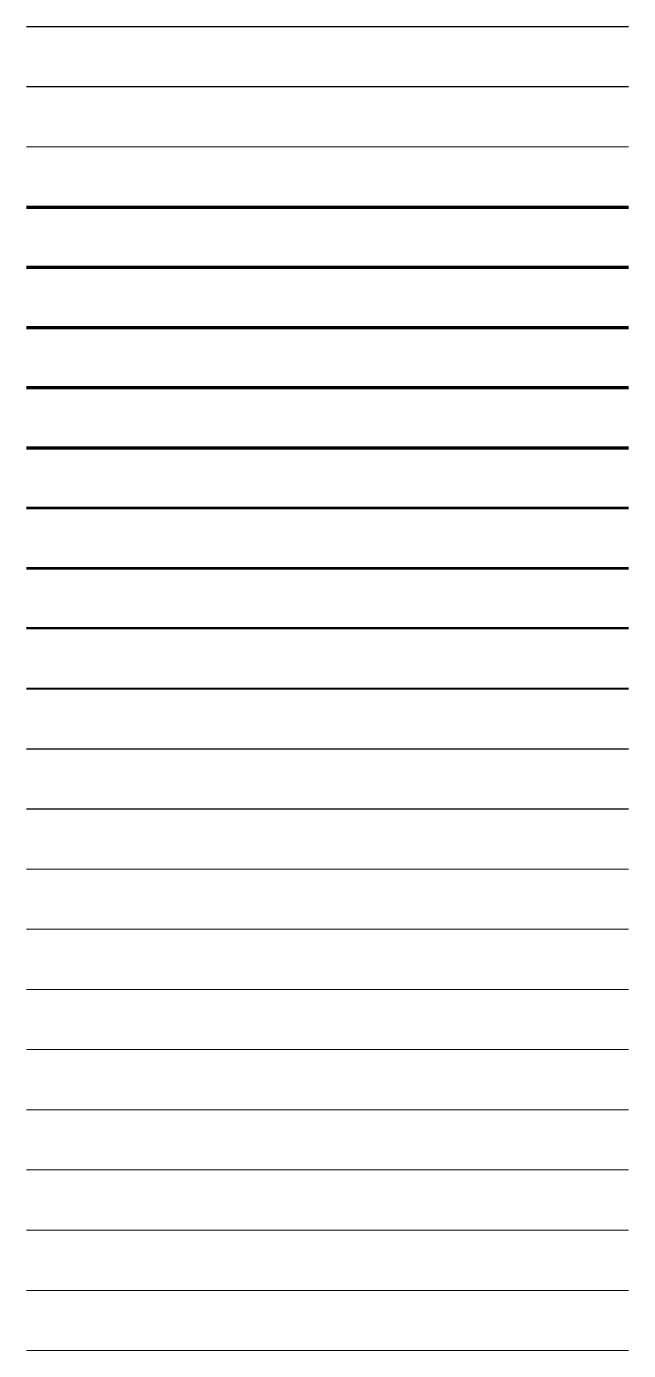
# Model space of a CAD drawing. Header units: millimetres. Extents: x 0 to 10, y 0 to 22.
import ezdxf

# ---------------------------------------------------------------- set-up
doc = ezdxf.new("R2010")
doc.units = ezdxf.units.MM
for name, color, linetype, lineweight in [('layer0', 7, 'CONTINUOUS', 9), ('layer1', 7, 'CONTINUOUS', 35), ('layer2', 7, 'CONTINUOUS', 100)]:
    doc.layers.add(name, color=color, linetype=linetype, lineweight=lineweight)

msp = doc.modelspace()

# ---------------------------------------------------------------- linework, layer by layer
at = {"layer": 'layer0', "lineweight": 25}
for p, q in [((0, 21), (10, 21)), ((0, 9), (10, 9))]:
    msp.add_line(p, q, dxfattribs=at)
at = {"layer": 'layer0', "lineweight": 211}
msp.add_line((0, 18), (10, 18), dxfattribs=at)
at = {"layer": 'layer0', "lineweight": 100}
msp.add_line((0, 15), (10, 15), dxfattribs=at)
at = {"layer": 'layer0', "lineweight": 50}
msp.add_line((0, 12), (10, 12), dxfattribs=at)
at = {"layer": 'layer0', "lineweight": 15}
msp.add_line((0, 6), (10, 6), dxfattribs=at)
at = {"layer": 'layer0', "lineweight": 9}
msp.add_line((0, 3), (10, 3), dxfattribs=at)
at = {"layer": 'layer0', "lineweight": 0}
msp.add_line((0, 0), (10, 0), dxfattribs=at)
at = {"layer": 'layer1', "lineweight": 25}
msp.add_line((0, 22), (10, 22), dxfattribs=at)
at = {"layer": 'layer1', "lineweight": 211}
msp.add_line((0, 19), (10, 19), dxfattribs=at)
at = {"layer": 'layer1', "lineweight": 158}
msp.add_line((0, 16), (10, 16), dxfattribs=at)
at = {"layer": 'layer1', "lineweight": 53}
msp.add_line((0, 13), (10, 13), dxfattribs=at)
at = {"layer": 'layer1', "lineweight": 30}
msp.add_line((0, 10), (10, 10), dxfattribs=at)
at = {"layer": 'layer1', "lineweight": 18}
msp.add_line((0, 7), (10, 7), dxfattribs=at)
at = {"layer": 'layer1', "lineweight": 9}
msp.add_line((0, 4), (10, 4), dxfattribs=at)
at = {"layer": 'layer1', "lineweight": 5}
msp.add_line((0, 1), (10, 1), dxfattribs=at)
at = {"layer": 'layer2', "lineweight": 0}
msp.add_line((0, 20), (10, 20), dxfattribs=at)
at = {"layer": 'layer2', "lineweight": 211}
msp.add_line((0, 17), (10, 17), dxfattribs=at)
at = {"layer": 'layer2', "lineweight": 53}
msp.add_line((0, 14), (10, 14), dxfattribs=at)
at = {"layer": 'layer2', "lineweight": 40}
msp.add_line((0, 11), (10, 11), dxfattribs=at)
at = {"layer": 'layer2', "lineweight": 18}
msp.add_line((0, 8), (10, 8), dxfattribs=at)
at = {"layer": 'layer2', "lineweight": 13}
msp.add_line((0, 5), (10, 5), dxfattribs=at)
at = {"layer": 'layer2', "lineweight": 5}
msp.add_line((0, 2), (10, 2), dxfattribs=at)

doc.saveas('drawing.dxf')
